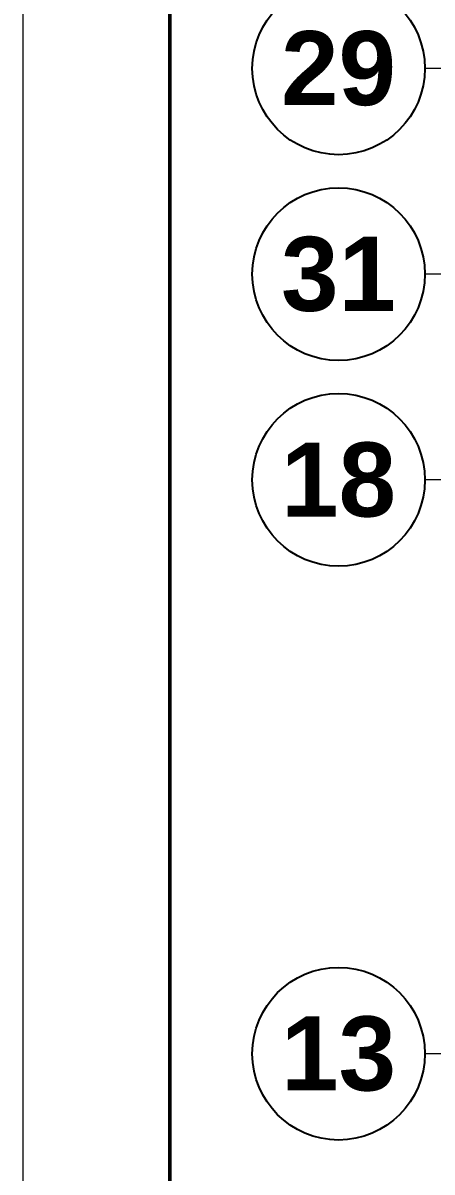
# Model space of a CAD drawing. Header units: millimetres. Extents: x 0 to 297, y 0 to 420.
# Drawn here: x 0 to 11.15, y 173.15 to 204.43 of the extents above; entities that cross this region are included whole.
import ezdxf
from ezdxf.enums import TextEntityAlignment as Align

# ---------------------------------------------------------------- set-up
doc = ezdxf.new("R2010")
doc.units = ezdxf.units.MM
doc.layers.add('0-MARCO-A3', color=7, linetype='Continuous')
doc.layers.add('3-TEXTOS', color=7, linetype='Continuous')
doc.styles.add('ARIAL-NEGRITA', font='arialbd.ttf')

msp = doc.modelspace()

# ---------------------------------------------------------------- linework, layer by layer
at = {"layer": '0-MARCO-A3', "lineweight": 13}
msp.add_lwpolyline([(0, 0), (297, 0), (297, 420), (0, 420)], close=True, dxfattribs=at)
at = {"layer": '0-MARCO-A3', "lineweight": 50}
msp.add_lwpolyline([(4, 416), (293, 416), (293, 4), (4, 4)], close=True, dxfattribs=at)
at = {"layer": '3-TEXTOS', "lineweight": 13}
for points in [[(14.384, 207.261), (14.6, 203.192), (10.95, 203.192)], [(28.997, 203.179), (14.6, 197.592), (10.95, 197.592)], [(25.933, 195.422), (14.6, 191.992), (10.95, 191.992)], [(30.176, 176.371), (14.6, 176.371), (10.95, 176.371)]]:
    msp.add_lwpolyline(points, dxfattribs=at)
at = {"layer": '3-TEXTOS', "true_color": 0x000000}
for centre in [(8.6, 203.192), (8.6, 197.592), (8.6, 191.992), (8.6, 176.371)]:
    msp.add_circle(centre, 2.35, dxfattribs=at)

# ---------------------------------------------------------------- texts
at = {"layer": '3-TEXTOS', "style": 'ARIAL-NEGRITA'}
for s, p in [('29', (8.6, 202.192)), ('31', (8.6, 196.592)), ('18', (8.6, 190.992)), ('13', (8.6, 175.371))]:
    msp.add_text(s, height=2.016, dxfattribs=at).set_placement(p, align=Align.CENTER)

doc.saveas('drawing.dxf')
